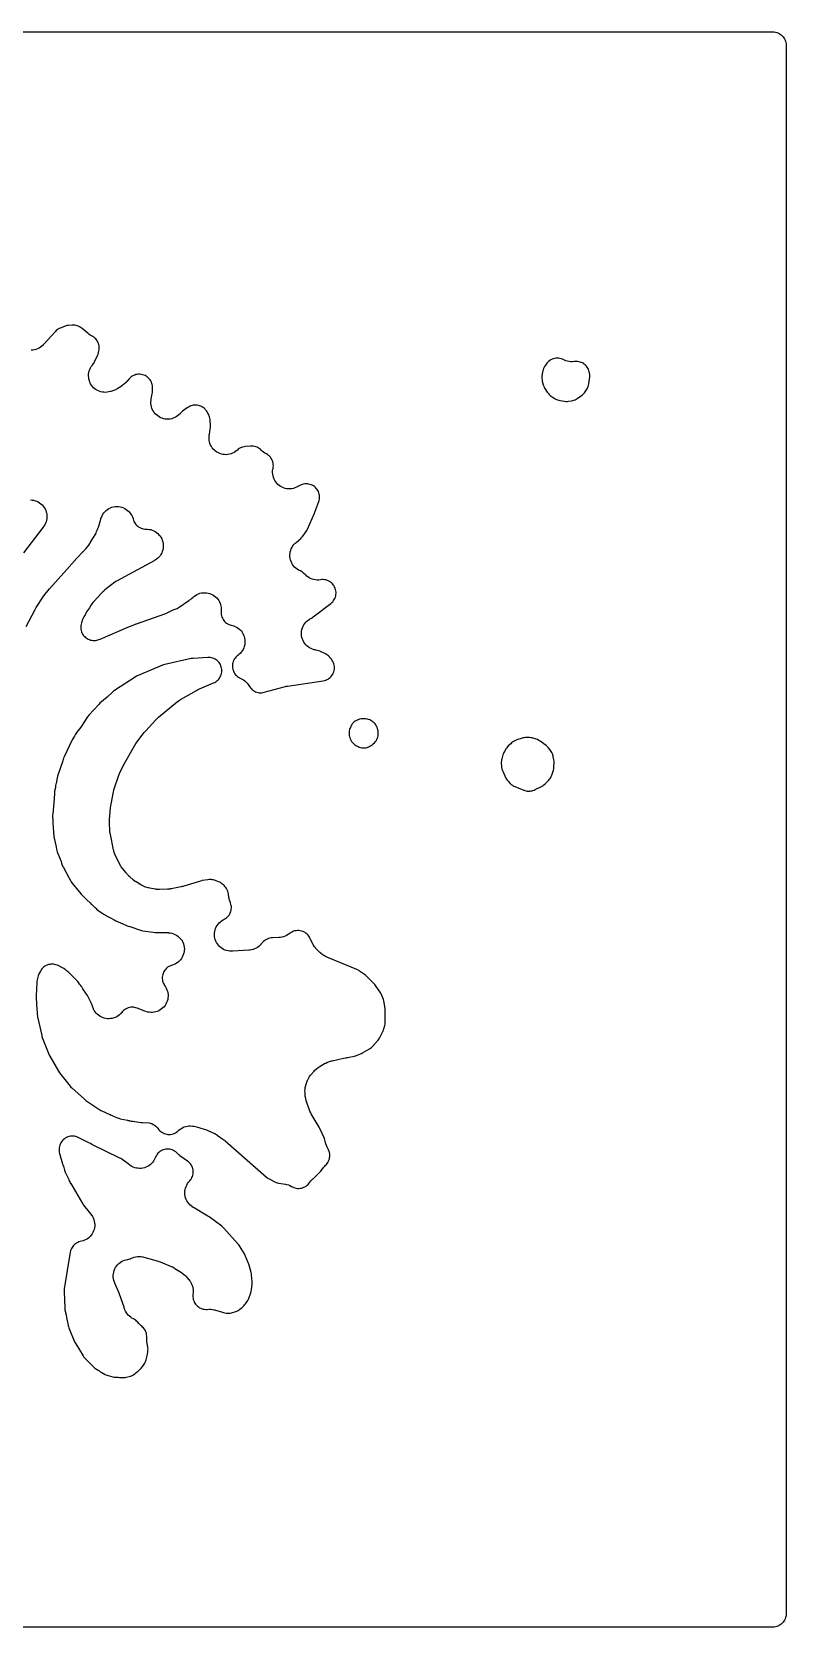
# Model space of a CAD drawing. Header units: millimetres. Extents: x 0 to 300, y 0 to 300.
# Drawn here: x 158.1 to 300.1, y -0.1 to 300.1 of the extents above; entities that cross this region are included whole.
import ezdxf

# ---------------------------------------------------------------- set-up
doc = ezdxf.new("R2010")
doc.units = ezdxf.units.MM
doc.layers.add('CUT', color=7, linetype='CONTINUOUS')

msp = doc.modelspace()

# ---------------------------------------------------------------- linework, layer by layer
at = {"layer": 'CUT'}
for points in [[(2.4114, 300.1485), (297.5886, 300.1485), (297.8947, 300.1335), (298.1371, 300.0975), (298.3748, 300.038), (298.6056, 299.9554), (298.8271, 299.8507), (299.0373, 299.7247), (299.2341, 299.5787), (299.4156, 299.4142), (299.5802, 299.2326), (299.7262, 299.0358), (299.8521, 298.8256), (299.9569, 298.6041), (300.0395, 298.3734), (300.099, 298.1357), (300.135, 297.8933), (300.15, 297.5872), (300.15, 297.0119), (300.15, 2.4114), (300.1369, 2.1453), (300.135, 2.1054), (300.135, 2.1053), (300.099, 1.8629), (300.0395, 1.6252), (299.9569, 1.3944), (299.8521, 1.1729), (299.7262, 0.9627), (299.5802, 0.7659), (299.4156, 0.5844), (299.2341, 0.4198), (299.0373, 0.2738), (298.8271, 0.1479), (298.6056, 0.0431), (298.3748, -0.0395), (298.1371, -0.099), (297.8947, -0.135), (297.5886, -0.15), (297.0775, -0.15), (3, -0.15)], [(157.0371, 188.2093), (158.7095, 191.4049), (158.7896, 191.5499), (158.8462, 191.6474), (158.9327, 191.7889), (160.2099, 193.779), (160.3325, 193.9584), (160.4192, 194.0777), (160.552, 194.2497), (161.4018, 195.2867), (164.676, 198.9666), (166.5993, 201.0499), (167.7878, 202.3226), (167.8086, 202.3452), (167.8125, 202.3494), (167.8968, 202.4469), (167.9593, 202.523), (168.1852, 202.7677), (168.3155, 202.9207), (168.433, 203.0836), (168.4892, 203.1686), (168.7997, 203.5469), (169.011, 203.8466), (169.0653, 203.9371), (169.1797, 204.1504), (169.2045, 204.2099), (169.4755, 204.607), (169.6467, 204.8982), (169.6853, 204.9755), (170.0133, 205.4709), (170.1278, 205.6618), (170.2248, 205.8621), (170.3036, 206.0703), (170.4396, 206.4838), (170.5337, 206.672), (170.6282, 206.8854), (170.7024, 207.1066), (171.0739, 208.4137), (171.1176, 208.5467), (171.1803, 208.7225), (171.1923, 208.7536), (171.3313, 209.0673), (171.4859, 209.3394), (171.6668, 209.5949), (171.8722, 209.831), (172.1001, 210.0456), (172.3482, 210.2364), (172.614, 210.4017), (172.8949, 210.5397), (173.1882, 210.6491), (173.4908, 210.7288), (173.7999, 210.778), (174.1124, 210.7963), (174.4251, 210.7834), (174.735, 210.7394), (175.039, 210.6649), (175.3341, 210.5605), (175.6173, 210.4274), (175.8859, 210.2667), (176.1372, 210.0801), (176.3687, 209.8694), (176.5782, 209.6368), (176.7634, 209.3845), (176.9227, 209.1151), (177.0543, 208.8311), (177.1571, 208.5355), (177.1762, 208.456), (177.2424, 208.228), (177.3299, 208.0073), (177.438, 207.7959), (177.5657, 207.5957), (177.7117, 207.4085), (177.8749, 207.236), (178.0537, 207.0798), (178.2465, 206.9412), (178.4516, 206.8216), (178.6671, 206.7219), (178.8911, 206.6432), (179.1216, 206.586), (179.3564, 206.551), (179.5935, 206.5384), (179.8777, 206.5368), (180.1836, 206.505), (180.485, 206.4436), (180.7789, 206.3529), (181.0626, 206.234), (181.3333, 206.088), (181.5884, 205.9162), (181.8255, 205.7203), (182.0424, 205.5022), (182.2369, 205.2639), (182.4072, 205.0078), (182.5516, 204.7363), (182.6689, 204.4519), (182.7578, 204.1575), (182.8175, 203.8557), (182.8475, 203.5496), (182.8474, 203.2421), (182.8173, 202.936), (182.7574, 202.6343), (182.6683, 202.3399), (182.5509, 202.0556), (182.4063, 201.7841), (182.2359, 201.5281), (182.0413, 201.29), (181.8243, 201.0719), (181.5871, 200.8762), (181.3073, 200.688), (181.2793, 200.6711), (181.12, 200.5801), (174.0644, 196.7781), (173.8928, 196.6766), (173.7298, 196.5618), (172.0974, 195.311), (171.9448, 195.1842), (171.8028, 195.0457), (171.6044, 194.8362), (171.5855, 194.8219), (171.4193, 194.6837), (171.2656, 194.5316), (169.7655, 192.9132), (169.6419, 192.7693), (169.6258, 192.7473), (169.5925, 192.7122), (169.4222, 192.5124), (169.2739, 192.2959), (168.9244, 191.7236), (168.4002, 190.9502), (168.2756, 190.746), (168.1711, 190.5309), (168.1126, 190.3942), (167.8754, 190.0057), (167.7436, 189.76), (167.64, 189.5011), (167.43, 188.8778), (167.3643, 188.6468), (167.3211, 188.4106), (167.3008, 188.1714), (167.3035, 187.9313), (167.3293, 187.6925), (167.3778, 187.4574), (167.4486, 187.2279), (167.5412, 187.0064), (167.6546, 186.7947), (167.7877, 186.5949), (167.9394, 186.4088), (168.1083, 186.2381), (168.2928, 186.0843), (168.4911, 185.949), (168.7016, 185.8334), (168.9221, 185.7385), (169.1508, 185.6651), (169.3854, 185.6141), (169.6239, 185.5857), (169.8639, 185.5804), (170.1034, 185.5982), (170.34, 185.6388), (170.5043, 185.6752), (170.7368, 185.7386), (170.962, 185.8241), (176.1589, 188.0885), (177.4999, 188.5952), (177.6306, 188.6446), (177.7555, 188.6918), (177.7825, 188.702), (183.339, 190.6732), (183.5889, 190.7774), (184.7253, 191.3252), (185.2976, 191.5415), (185.4917, 191.6243), (185.6781, 191.7232), (185.8555, 191.8375), (187.664, 193.1138), (187.7057, 193.1466), (187.9478, 193.3143), (188.1701, 193.4878), (188.4, 193.6889), (188.4564, 193.7317), (188.4576, 193.7326), (188.4764, 193.748), (188.5476, 193.8066), (188.6242, 193.8685), (188.9064, 194.0735), (189.1743, 194.2296), (189.4584, 194.3594), (189.754, 194.4603), (190.0582, 194.5314), (190.3679, 194.5719), (190.6802, 194.5816), (190.9918, 194.5602), (191.2998, 194.508), (191.6011, 194.4255), (191.8927, 194.3135), (192.1718, 194.1731), (192.4355, 194.0058), (192.6814, 193.8131), (192.9069, 193.5969), (193.1099, 193.3595), (193.2883, 193.103), (193.4404, 192.8302), (193.5646, 192.5436), (193.6474, 192.2849), (193.6731, 192.184), (193.6985, 192.0652), (193.7373, 191.8115), (193.7541, 191.5066), (193.7403, 191.1787), (193.722, 190.9754), (193.7245, 190.7267), (193.7517, 190.4796), (193.8032, 190.2364), (193.8787, 189.9994), (193.9774, 189.7712), (194.0982, 189.5539), (194.24, 189.3496), (194.4014, 189.1605), (194.5808, 188.9883), (194.7764, 188.8348), (194.9863, 188.7015), (195.056, 188.6664), (195.2127, 188.5872), (195.4343, 188.5005), (195.6632, 188.4352), (196.1163, 188.3291), (196.2283, 188.292), (196.5135, 188.1652), (196.7847, 188.0107), (197.0392, 187.8301), (197.2745, 187.6252), (197.4884, 187.3979), (197.6787, 187.1506), (197.8436, 186.8856), (197.9814, 186.6056), (198.0907, 186.3133), (198.1706, 186.0116), (198.2201, 185.7035), (198.2389, 185.392), (198.2267, 185.0801), (198.1836, 184.771), (198.1101, 184.4677), (198.0069, 184.1732), (197.8751, 183.8904), (197.7158, 183.622), (197.5307, 183.3707), (197.3217, 183.139), (197.0907, 182.9292), (196.8724, 182.7673), (196.6859, 182.6145), (196.515, 182.4445), (196.3612, 182.2588), (196.2261, 182.0591), (196.1108, 181.8474), (196.0165, 181.6255), (195.9439, 181.3956), (195.8939, 181.1598), (195.8668, 180.9202), (195.8629, 180.6791), (195.8822, 180.4388), (195.9246, 180.2015), (195.9897, 179.9694), (196.0768, 179.7446), (196.1851, 179.5292), (196.3137, 179.3253), (196.4614, 179.1347), (196.6267, 178.9592), (196.8082, 178.8005), (197.0041, 178.6599), (197.2126, 178.5389), (197.3472, 178.4773), (197.3466, 178.476), (197.7126, 178.3079), (197.9811, 178.1508), (198.2327, 177.9679), (198.4651, 177.761), (198.6758, 177.5322), (198.863, 177.2837), (199.0723, 176.9396), (199.0745, 176.9409), (199.1384, 176.8355), (199.282, 176.6431), (199.4433, 176.4653), (199.621, 176.3039), (199.8133, 176.1602), (200.0186, 176.0357), (200.2348, 175.9314), (200.4601, 175.8483), (200.6922, 175.7872), (200.9292, 175.7487), (201.1687, 175.7331), (201.4087, 175.7405), (201.6468, 175.7709), (201.8809, 175.824), (205.6435, 176.8697), (205.8697, 176.9251), (206.0244, 176.9579), (206.2536, 176.9991), (212.9538, 177.9902), (213.1995, 178.0392), (213.4391, 178.1126), (213.6701, 178.2096), (213.8902, 178.3292), (214.0973, 178.4703), (214.2892, 178.6313), (214.464, 178.8108), (214.62, 179.0069), (214.7556, 179.2176), (214.8694, 179.4408), (214.9603, 179.6743), (215.0273, 179.9157), (215.0699, 180.1626), (215.0875, 180.4125), (215.08, 180.6629), (215.0475, 180.9114), (214.9903, 181.1553), (214.909, 181.3923), (214.8044, 181.6199), (214.6775, 181.8359), (214.5296, 182.0382), (214.394, 182.2054), (214.3683, 182.2405), (214.1797, 182.4689), (214.1338, 182.5182), (213.9749, 182.6745), (213.8026, 182.816), (213.6184, 182.9415), (213.4238, 183.0502), (212.6122, 183.457), (212.3541, 183.5687), (212.0852, 183.6506), (211.5604, 183.7788), (211.5049, 183.7917), (211.4971, 183.7934), (211.4692, 183.7994), (211.4663, 183.8), (211.3283, 183.8315), (211.289, 183.8412), (210.9646, 183.9389), (210.6788, 184.0565), (210.406, 184.2017), (210.1487, 184.3729), (209.9095, 184.5686), (209.6906, 184.7868), (209.4942, 185.0254), (209.3222, 185.2822), (209.1762, 185.5546), (209.0577, 185.84), (208.9677, 186.1357), (208.9072, 186.4387), (208.8768, 186.7463), (208.8767, 187.0553), (208.9069, 187.3629), (208.9671, 187.666), (209.0568, 187.9617), (209.1752, 188.2473), (209.3209, 188.5198), (209.4927, 188.7767), (209.6889, 189.0154), (209.9076, 189.2338), (210.1467, 189.4297), (210.4286, 189.6176), (210.4568, 189.6345), (210.6173, 189.7252), (210.7515, 189.7967), (210.9276, 189.9), (211.0947, 190.0174), (214.4073, 192.5522), (214.5951, 192.7111), (214.7663, 192.8877), (214.9194, 193.0803), (215.0528, 193.2869), (215.1652, 193.5057), (215.2556, 193.7345), (215.323, 193.971), (215.3669, 194.2131), (215.3868, 194.4582), (215.3825, 194.7042), (215.3541, 194.9485), (215.3018, 195.1888), (215.2261, 195.4229), (215.1278, 195.6484), (215.0078, 195.8631), (214.8673, 196.065), (214.7076, 196.2521), (214.5303, 196.4226), (214.3371, 196.5748), (214.1299, 196.7074), (213.9107, 196.8189), (213.6816, 196.9084), (213.4448, 196.9749), (213.2025, 197.0178), (212.9573, 197.0367), (212.7114, 197.0314), (212.4672, 197.0019), (212.4652, 197.0016), (212.1221, 196.9606), (211.807, 196.9547), (211.4929, 196.9803), (211.1829, 197.0373), (210.8802, 197.125), (210.5878, 197.2426), (210.3086, 197.3888), (210.0455, 197.5623), (209.7776, 197.7804), (209.7488, 197.8063), (209.6889, 197.8615), (209.2734, 198.2523), (209.0844, 198.4132), (208.8804, 198.5546), (208.6634, 198.6751), (208.3181, 198.8449), (208.0549, 199.0083), (207.809, 199.197), (207.5828, 199.4089), (207.3785, 199.6422), (207.1982, 199.8944), (207.0437, 200.1631), (206.9163, 200.4457), (206.8174, 200.7395), (206.7479, 201.0416), (206.7085, 201.3491), (206.6995, 201.659), (206.7211, 201.9682), (206.7731, 202.2739), (206.8549, 202.5729), (206.9657, 202.8624), (207.1045, 203.1396), (207.2699, 203.4018), (207.4603, 203.6464), (207.6945, 203.8927), (207.7184, 203.9155), (207.8553, 204.0397), (208.731, 204.7956), (208.9448, 205.0036), (209.1322, 205.2355), (209.7451, 206.0941), (209.8793, 206.3033), (209.992, 206.5247), (211.3393, 209.5329), (211.3544, 209.5673), (211.3571, 209.5736), (211.4149, 209.7207), (212.1327, 211.7314), (212.2026, 211.9618), (212.2501, 212.1979), (212.2746, 212.4374), (212.2759, 212.6782), (212.2541, 212.918), (212.2093, 213.1545), (212.142, 213.3857), (212.0528, 213.6093), (211.9424, 213.8233), (211.812, 214.0257), (211.6627, 214.2146), (211.4959, 214.3883), (211.3132, 214.5451), (211.1163, 214.6836), (210.9069, 214.8026), (210.6871, 214.9008), (210.4589, 214.9774), (210.2243, 215.0318), (209.9856, 215.0633), (209.745, 215.0717), (209.5046, 215.0569), (209.2668, 215.019), (209.0338, 214.9585), (208.8077, 214.8758), (208.5905, 214.7718), (208.1618, 214.5403), (207.9957, 214.4559), (207.9656, 214.4415), (207.6496, 214.3095), (207.3507, 214.2183), (207.0443, 214.1572), (206.7333, 214.1268), (206.4209, 214.1275), (206.11, 214.1591), (205.8038, 214.2214), (205.5053, 214.3138), (205.2175, 214.4354), (204.9431, 214.5849), (204.6849, 214.761), (204.4455, 214.9618), (204.2272, 215.1853), (204.0322, 215.4294), (203.8623, 215.6917), (203.7193, 215.9695), (203.6046, 216.2602), (203.5193, 216.5608), (203.4642, 216.8683), (203.44, 217.1799), (203.4468, 217.4923), (203.4845, 217.8024), (203.5174, 217.9493), (203.5598, 218.1951), (203.5774, 218.444), (203.5702, 218.6934), (203.5381, 218.9408), (203.4815, 219.1838), (203.401, 219.4199), (203.2974, 219.6469), (203.1717, 219.8623), (203.0251, 220.0642), (202.8591, 220.2505), (202.6754, 220.4192), (202.4757, 220.5689), (202.2622, 220.6979), (202.0029, 220.8373), (201.7318, 221.022), (201.4813, 221.2338), (201.3101, 221.4125), (201.1304, 221.5824), (200.9347, 221.7336), (200.7251, 221.8648), (200.5035, 221.9747), (200.2721, 222.0621), (200.0332, 222.1262), (199.7892, 222.1664), (199.5424, 222.1823), (199.2952, 222.1738), (198.3152, 222.0911), (198.0768, 222.0594), (197.8426, 222.005), (197.7969, 221.992), (197.5792, 221.9193), (197.369, 221.8268), (197.1682, 221.7155), (196.9785, 221.5863), (196.8015, 221.4401), (196.7161, 221.3629), (196.6915, 221.3416), (196.4276, 221.1356), (196.1698, 220.9718), (195.8973, 220.8339), (195.6127, 220.723), (195.3187, 220.6402), (195.0181, 220.5864), (194.7136, 220.562), (194.4082, 220.5672), (194.1048, 220.602), (193.8061, 220.6661), (193.5151, 220.7589), (193.2345, 220.8794), (192.9669, 221.0267), (192.7148, 221.1991), (192.4807, 221.3953), (192.2667, 221.6132), (192.0748, 221.8508), (191.9069, 222.1059), (191.7645, 222.3762), (191.649, 222.6589), (191.5615, 222.9515), (191.5028, 223.2513), (191.4734, 223.5553), (191.4737, 223.8607), (191.5064, 224.1939), (191.5141, 224.2458), (191.5197, 224.2823), (191.534, 224.3732), (191.5432, 224.437), (191.7194, 225.7775), (191.7382, 225.9917), (191.7385, 226.2067), (191.7102, 226.8908), (191.6847, 227.1579), (191.6308, 227.4206), (191.5491, 227.6761), (191.3635, 228.164), (191.2629, 228.3932), (191.14, 228.6111), (190.9959, 228.8156), (190.8321, 229.0048), (190.7081, 229.1342), (190.5328, 229.3003), (190.3423, 229.4487), (190.1383, 229.5781), (189.9228, 229.6872), (189.6978, 229.775), (189.4653, 229.8406), (189.2276, 229.8835), (188.9869, 229.9033), (188.7454, 229.8998), (188.5054, 229.8729), (188.269, 229.8231), (188.0386, 229.7506), (188.014, 229.7415), (187.7904, 229.6466), (187.5771, 229.5304), (187.3761, 229.3941), (186.4807, 228.7211), (186.2833, 228.5562), (186.1039, 228.3719), (186.0512, 228.3118), (186.0217, 228.2793), (185.7828, 228.0409), (185.5446, 227.8457), (185.2885, 227.6748), (185.0169, 227.5298), (184.7324, 227.412), (184.4378, 227.3225), (184.1358, 227.2624), (183.8295, 227.232), (183.5216, 227.2318), (183.2151, 227.2616), (182.913, 227.3213), (182.6183, 227.4102), (182.3336, 227.5276), (182.0618, 227.6722), (181.8054, 227.8427), (181.5669, 228.0375), (181.3486, 228.2546), (181.1526, 228.4921), (180.9808, 228.7475), (180.8347, 229.0186), (180.7159, 229.3026), (180.6254, 229.5969), (180.5641, 229.8987), (180.5327, 230.205), (180.5313, 230.5129), (180.5628, 230.8489), (180.5675, 230.8814), (180.598, 231.0624), (180.7868, 232.0365), (180.823, 232.2953), (180.832, 232.5565), (180.8198, 233.245), (180.8029, 233.4946), (180.7611, 233.7412), (180.6948, 233.9824), (180.6048, 234.2158), (180.4919, 234.4391), (180.3573, 234.6499), (180.2023, 234.8462), (180.0284, 235.0261), (179.8374, 235.1876), (179.6313, 235.3293), (179.412, 235.4497), (179.1818, 235.5475), (178.9429, 235.6219), (178.6978, 235.672), (178.449, 235.6973), (178.1988, 235.6977), (177.9499, 235.6731), (177.7047, 235.6237), (177.4656, 235.55), (177.2351, 235.4529), (177.0154, 235.3332), (176.8089, 235.1921), (176.6174, 235.0311), (176.443, 234.8517), (175.9918, 234.3387), (175.8606, 234.1971), (175.8366, 234.1724), (175.5533, 233.9104), (175.5268, 233.8883), (175.3754, 233.7686), (174.7487, 233.2986), (174.6081, 233.1982), (174.5826, 233.1808), (174.3121, 233.0145), (174.0274, 232.8737), (173.9991, 232.8613), (173.8394, 232.7957), (173.1426, 232.5278), (172.9681, 232.4656), (172.9367, 232.4553), (172.6085, 232.3651), (172.3024, 232.3127), (171.9926, 232.2908), (171.6822, 232.2996), (171.3741, 232.3389), (171.0714, 232.4084), (170.7771, 232.5074), (170.494, 232.635), (170.2248, 232.7899), (169.9722, 232.9706), (169.7387, 233.1753), (169.5265, 233.402), (169.3377, 233.6486), (169.1741, 233.9126), (169.0374, 234.1914), (168.9288, 234.4824), (168.8495, 234.7827), (168.8002, 235.0893), (168.7814, 235.3993), (168.7932, 235.7096), (168.8356, 236.0172), (168.9081, 236.3192), (169.01, 236.6125), (169.1404, 236.8944), (169.298, 237.162), (169.4988, 237.4369), (169.5222, 237.4659), (169.5771, 237.5309), (169.7073, 237.6989), (169.8227, 237.8774), (169.9226, 238.0651), (170.4675, 239.2035), (170.5796, 239.4788), (170.6583, 239.7655), (170.7345, 240.1257), (170.7728, 240.3618), (170.7883, 240.6006), (170.7809, 240.8397), (170.7507, 241.077), (170.6979, 241.3104), (170.6231, 241.5376), (170.5269, 241.7567), (170.4102, 241.9655), (170.2741, 242.1623), (170.1198, 242.3451), (169.9487, 242.5123), (169.7624, 242.6625), (169.5626, 242.7941), (169.3512, 242.906), (169.3491, 242.907), (169.1081, 243.0475), (168.8586, 243.2243), (168.8351, 243.2425), (168.706, 243.3475), (167.5776, 244.3079), (167.3846, 244.4566), (167.178, 244.5858), (166.9599, 244.6943), (166.8717, 244.7329), (166.6502, 244.8176), (166.4217, 244.8809), (166.1882, 244.9223), (165.9518, 244.9414), (165.7147, 244.938), (165.0188, 244.8949), (164.7539, 244.8643), (164.4939, 244.8056), (164.2415, 244.7196), (163.4549, 244.4038), (163.2463, 244.3087), (163.0473, 244.1948), (162.8595, 244.0633), (162.6845, 243.915), (162.5239, 243.7514), (160.3831, 241.3602), (160.2546, 241.2237), (160.231, 241.1999), (159.9767, 240.9674), (159.7247, 240.7796), (159.4552, 240.6178), (159.1708, 240.4837), (158.8745, 240.3788), (158.5692, 240.3039), (158.258, 240.2598), (157.9439, 240.2471)], [(157.8183, 212.0367), (158.128, 212.0196), (158.4346, 211.972), (158.7349, 211.8944), (159.0261, 211.7876), (159.3054, 211.6527), (159.57, 211.4908), (159.8175, 211.3038), (160.0452, 211.0932), (160.2511, 210.8612), (160.4332, 210.6101), (160.5897, 210.3422), (160.7189, 210.0603), (160.8198, 209.767), (160.8913, 209.4651), (160.9327, 209.1577), (160.9437, 208.8477), (160.924, 208.5382), (160.8739, 208.232), (160.7939, 207.9323), (160.6848, 207.642), (160.5476, 207.3638), (160.3679, 207.0751), (160.3491, 207.048), (160.24, 206.8986), (156.517, 202.057)]]:
    msp.add_lwpolyline(points, dxfattribs=at)
for points in [[(257.3121, 238.7265), (257.0586, 238.7385), (256.8051, 238.7248), (256.5543, 238.6854), (256.3088, 238.6208), (256.0712, 238.5316), (255.8438, 238.4188), (255.629, 238.2835), (255.429, 238.1272), (255.246, 237.9513), (255.0817, 237.7578), (254.8388, 237.4405), (254.6698, 237.1895), (254.5324, 236.92), (254.461, 236.7563), (254.3816, 236.5496), (254.3208, 236.3367), (254.2791, 236.1192), (254.1753, 235.4096), (254.1512, 235.154), (254.1535, 234.8974), (254.182, 234.6423), (254.2366, 234.3915), (254.4211, 233.7134), (254.502, 233.467), (254.6081, 233.2303), (254.7381, 233.0059), (255.1718, 232.3395), (255.3391, 232.1118), (255.5309, 231.9044), (255.745, 231.72), (256.2704, 231.3167), (256.524, 231.1457), (256.7965, 231.0069), (256.9275, 230.95), (257.1203, 230.8756), (257.3186, 230.8173), (257.5211, 230.7756), (258.4102, 230.6306), (258.6632, 230.6025), (258.9178, 230.6002), (259.1713, 230.6239), (259.7471, 230.7073), (259.974, 230.751), (260.1958, 230.8154), (260.4108, 230.9001), (260.617, 231.0042), (260.8128, 231.1269), (261.6182, 231.6852), (261.8197, 231.8406), (262.0043, 232.0157), (262.1702, 232.2087), (262.3156, 232.4175), (262.6584, 232.9675), (262.7815, 233.1894), (262.8815, 233.4226), (262.9574, 233.6647), (263.0083, 233.9133), (263.1513, 234.852), (263.1759, 235.0893), (263.1778, 235.3279), (263.157, 235.5656), (263.1058, 235.9418), (263.0624, 236.1762), (262.9969, 236.4055), (262.9099, 236.6275), (262.8021, 236.8401), (262.6746, 237.0416), (262.5284, 237.2299), (262.3649, 237.4035), (262.1857, 237.5607), (261.9923, 237.7002), (261.7865, 237.8205), (261.5702, 237.9208), (261.3453, 237.9999), (261.1138, 238.0573), (260.878, 238.0924), (260.6399, 238.1048), (260.4017, 238.0945), (260.24, 238.072), (260.24, 238.0725), (260.2379, 238.0722), (259.8991, 238.0425), (259.5889, 238.0459), (259.2806, 238.0799), (258.9771, 238.1441), (258.6814, 238.2378), (258.3964, 238.3603), (258.2755, 238.4271), (258.0473, 238.5383), (257.809, 238.6259), (257.5631, 238.6888)], [(169.2158, 117.4654), (168.5725, 118.725), (168.3993, 119.0141), (167.7294, 119.9784), (167.5033, 120.3579), (167.3855, 120.5375), (167.2528, 120.7063), (167.1002, 120.8841), (166.8763, 121.2064), (166.7348, 121.3911), (166.5767, 121.5619), (166.2027, 121.93), (166.1057, 122.043), (165.8609, 122.291), (165.6226, 122.5008), (165.0485, 123.0657), (164.8927, 123.2067), (164.7256, 123.3341), (164.5484, 123.447), (164.5482, 123.4471), (164.346, 123.6252), (164.1112, 123.8083), (163.8564, 123.9622), (163.0798, 124.3702), (162.8632, 124.4711), (162.638, 124.5509), (162.4062, 124.6088), (162.1699, 124.6443), (161.9312, 124.657), (161.6925, 124.647), (161.4558, 124.6142), (161.2233, 124.5589), (160.9972, 124.4817), (160.7795, 124.3832), (160.5721, 124.2645), (160.3771, 124.1264), (160.1961, 123.9704), (160.1794, 123.9545), (159.9994, 123.7649), (159.8402, 123.5575), (159.7036, 123.3346), (159.528, 123.0114), (159.4375, 122.8272), (159.3624, 122.6361), (159.3033, 122.4396), (159.1126, 121.6965), (159.0641, 121.4615), (159.0385, 121.223), (158.8876, 118.6785), (158.8902, 118.3437), (159.0599, 116.0798), (159.0743, 115.6623), (159.09, 115.456), (159.1212, 115.261), (159.1531, 114.8365), (159.1739, 114.6512), (159.2086, 114.4679), (159.9542, 111.1966), (160.0023, 111.0165), (160.0638, 110.8405), (161.3015, 107.6799), (161.3789, 107.5029), (161.4696, 107.3323), (163.133, 104.4794), (163.3296, 104.1906), (165.3226, 101.663), (165.4598, 101.5033), (165.6099, 101.3558), (167.9917, 99.2042), (168.1339, 99.085), (168.2845, 98.9767), (170.9239, 97.2239), (171.1036, 97.1152), (171.2919, 97.0219), (172.7963, 96.3535), (172.8627, 96.3171), (173.0643, 96.2181), (173.2739, 96.1375), (173.3085, 96.126), (174.219, 95.7215), (174.4654, 95.6272), (174.7204, 95.5595), (176.1078, 95.2683), (176.205, 95.2385), (176.4591, 95.1889), (176.543, 95.1769), (176.8273, 95.1173), (177.1699, 95.0698), (177.4135, 95.0531), (178.717, 94.8677), (178.9676, 94.8448), (180.2066, 94.7945), (180.3823, 94.7462), (180.6755, 94.633), (180.956, 94.491), (181.2209, 94.3218), (181.4676, 94.127), (181.6936, 93.9086), (181.9, 93.6647), (182.0419, 93.4785), (182.2085, 93.2993), (182.3919, 93.1373), (182.5902, 92.994), (182.8016, 92.8708), (183.0239, 92.7688), (183.2553, 92.6891), (183.4932, 92.6323), (183.7356, 92.5991), (183.9801, 92.5897), (184.2244, 92.6042), (184.466, 92.6426), (184.7027, 92.7044), (184.9323, 92.7891), (185.1525, 92.8957), (185.3612, 93.0234), (185.5564, 93.1709), (185.7363, 93.3368), (185.7722, 93.3734), (186.0056, 93.5687), (186.2567, 93.7406), (186.5232, 93.8874), (186.8027, 94.0078), (187.0925, 94.1006), (187.3899, 94.1649), (187.6921, 94.2002), (187.9963, 94.2062), (188.3289, 94.1804), (188.361, 94.1764), (188.4863, 94.1574), (188.56, 94.1434), (188.5882, 94.1409), (188.9028, 94.0855), (189.1545, 94.0323), (189.324, 93.9903), (189.5715, 93.92), (190.753, 93.5397), (190.9839, 93.457), (191.1386, 93.3958), (191.3636, 93.2981), (192.3903, 92.812), (192.5306, 92.742), (192.5554, 92.7289), (192.8266, 92.5716), (192.8502, 92.5565), (192.9806, 92.4694), (194.0771, 91.704), (194.2405, 91.5832), (194.3492, 91.4981), (194.5059, 91.3687), (202.3034, 84.5589), (202.4643, 84.4297), (202.6353, 84.3142), (202.8152, 84.2132), (203.8788, 83.6727), (204.105, 83.5716), (204.34, 83.4933), (204.5817, 83.4387), (205.876, 83.2128), (206.0577, 83.1765), (206.09, 83.1692), (206.4182, 83.0777), (206.708, 82.9652), (206.9946, 82.8198), (207.1886, 82.7089), (207.4118, 82.6088), (207.6438, 82.5311), (207.8823, 82.4763), (208.125, 82.4452), (208.3696, 82.4379), (208.6137, 82.4546), (208.855, 82.495), (209.0912, 82.5588), (209.32, 82.6455), (209.5393, 82.754), (209.7469, 82.8835), (209.9408, 83.0327), (210.1193, 83.2001), (210.2805, 83.3841), (210.423, 83.5831), (210.428, 83.5909), (210.6191, 83.8319), (210.8534, 84.0744), (210.8958, 84.1142), (210.9656, 84.178), (211.0003, 84.209), (211.0588, 84.2628), (212.3896, 85.5282), (212.5413, 85.6857), (212.6786, 85.8557), (212.8006, 86.0372), (212.8447, 86.1093), (212.8627, 86.1372), (213.0622, 86.4151), (213.2684, 86.6493), (213.4125, 86.7834), (213.5781, 86.953), (213.727, 87.1375), (213.8577, 87.3352), (213.9691, 87.5445), (214.0601, 87.7633), (214.1301, 87.9898), (214.1782, 88.2219), (214.2042, 88.4576), (214.2077, 88.6946), (214.1888, 88.9309), (214.1476, 89.1643), (214.0844, 89.3928), (213.9999, 89.6143), (213.8948, 89.8267), (213.6907, 90.1944), (213.567, 90.483), (213.4632, 90.8127), (213.4548, 90.8452), (213.412, 91.0283), (213.3516, 91.3194), (213.2816, 91.5835), (213.1833, 91.8383), (212.3394, 93.7124), (212.2141, 93.9544), (210.7259, 96.4819), (210.6424, 96.6315), (210.6281, 96.6586), (210.482, 96.9682), (210.4702, 96.9965), (210.4079, 97.1561), (209.8127, 98.7896), (209.7575, 98.9527), (209.7482, 98.9821), (209.6676, 99.2884), (209.6154, 99.6007), (209.6117, 99.6313), (209.5951, 99.8027), (209.5422, 100.5181), (209.5328, 100.7197), (209.532, 100.7557), (209.5446, 101.1264), (209.5923, 101.4613), (209.6838, 101.8207), (209.6946, 101.855), (209.7599, 102.046), (210.0357, 102.7856), (210.0975, 102.9408), (210.1092, 102.9682), (210.2416, 103.2452), (210.3844, 103.4861), (210.5637, 103.7352), (210.5822, 103.7586), (210.6886, 103.8873), (211.2467, 104.5326), (211.3867, 104.6856), (211.4124, 104.7121), (211.6918, 104.971), (211.9982, 105.1974), (212.0291, 105.2177), (212.2054, 105.3267), (213.2359, 105.9248), (213.4041, 106.0168), (213.4345, 106.0324), (213.7838, 106.1899), (213.8157, 106.2024), (213.9959, 106.2676), (214.5498, 106.452), (214.6346, 106.4774), (216.8064, 106.9386), (217.3121, 107.0459), (217.4029, 107.0652), (217.5737, 107.1015), (218.8481, 107.3591), (219.0341, 107.4042), (219.2162, 107.4634), (219.9781, 107.7439), (220.1861, 107.8313), (220.3853, 107.9371), (221.6681, 108.6943), (221.8767, 108.8319), (222.0706, 108.9897), (222.2477, 109.1661), (223.1895, 110.2028), (223.3226, 110.362), (223.4419, 110.5317), (223.5468, 110.7108), (224.2009, 111.9418), (224.3237, 112.2099), (224.4141, 112.4906), (224.5672, 113.0845), (224.6249, 113.3817), (224.6463, 113.6837), (224.668, 115.8494), (224.6623, 116.0452), (224.6413, 116.2399), (224.4648, 117.4345), (224.4054, 117.7201), (224.3131, 117.9969), (223.9477, 118.9111), (223.8315, 119.1609), (223.6885, 119.3964), (222.9609, 120.4583), (222.8278, 120.6352), (222.6796, 120.7996), (221.1095, 122.3933), (220.9441, 122.5467), (220.7655, 122.6846), (219.8249, 123.3453), (219.5871, 123.4931), (219.3343, 123.6134), (213.9427, 125.8184), (213.8115, 125.8751), (213.7882, 125.8856), (213.5326, 126.0137), (213.5102, 126.026), (213.3863, 126.0972), (213.1006, 126.2687), (212.9126, 126.3894), (212.8797, 126.4118), (212.5269, 126.6856), (212.497, 126.7118), (212.3334, 126.864), (211.7338, 127.4561), (211.592, 127.604), (211.5674, 127.6311), (211.3299, 127.9233), (211.1258, 128.2396), (211.1077, 128.2714), (211.011, 128.4521), (210.5979, 129.2781), (210.5205, 129.4427), (210.5049, 129.4781), (210.3937, 129.6998), (210.2611, 129.9093), (210.1084, 130.1047), (209.9371, 130.284), (209.7489, 130.4454), (209.5456, 130.5875), (209.3293, 130.7086), (209.102, 130.8078), (208.866, 130.8839), (208.6236, 130.9363), (208.3773, 130.9644), (208.1293, 130.968), (207.8822, 130.947), (207.6385, 130.9016), (207.4004, 130.8323), (207.1703, 130.7397), (206.9506, 130.6248), (206.7433, 130.4887), (206.5316, 130.3342), (206.3807, 130.2296), (206.3533, 130.2115), (206.0626, 130.0402), (205.7834, 129.9106), (205.4929, 129.8088), (205.1938, 129.736), (204.8598, 129.6886), (204.8271, 129.6855), (204.644, 129.6732), (203.4217, 129.6205), (203.1604, 129.5954), (202.9032, 129.5431), (202.6528, 129.4641), (202.4121, 129.3593), (202.1838, 129.2298), (201.9666, 129.0911), (201.7475, 128.9339), (201.5466, 128.7541), (201.3663, 128.5537), (201.2822, 128.4494), (201.2617, 128.4252), (201.0393, 128.1864), (200.8167, 127.9886), (200.5763, 127.8128), (200.3205, 127.6606), (200.0514, 127.5332), (199.7714, 127.4318), (199.4831, 127.3573), (199.1608, 127.3059), (199.1293, 127.3024), (198.9524, 127.287), (195.9244, 127.095), (195.7407, 127.0879), (195.7078, 127.0874), (195.3701, 127.0991), (195.0645, 127.1399), (194.7644, 127.2105), (194.4726, 127.3101), (194.192, 127.4378), (193.9252, 127.5924), (193.6749, 127.7723), (193.4434, 127.9759), (193.2329, 128.2012), (193.0455, 128.446), (192.883, 128.708), (192.7469, 128.9846), (192.6385, 129.2732), (192.5589, 129.5711), (192.5089, 129.8753), (192.4889, 130.183), (192.4991, 130.4911), (192.5395, 130.7968), (192.6096, 131.097), (192.7087, 131.3889), (192.836, 131.6697), (192.9901, 131.9367), (193.1697, 132.1874), (193.3729, 132.4192), (193.5978, 132.63), (193.8423, 132.8178), (194.1292, 132.9964), (194.1579, 133.0124), (194.3441, 133.1101), (194.5501, 133.2311), (194.7436, 133.3712), (194.9229, 133.5292), (195.0862, 133.7035), (195.2322, 133.8926), (195.3594, 134.0948), (195.4668, 134.3082), (195.5533, 134.5309), (195.6182, 134.7609), (195.6608, 134.9959), (195.6807, 135.234), (195.6779, 135.4729), (195.6523, 135.7104), (195.6041, 135.9444), (195.5338, 136.1728), (195.448, 136.3788), (195.3411, 136.6777), (195.2588, 137.0072), (195.2523, 137.0396), (195.2209, 137.2217), (195.1222, 137.8909), (195.0708, 138.1464), (194.9931, 138.3951), (194.8899, 138.6345), (194.7623, 138.8618), (194.6118, 139.0745), (194.5212, 139.1778), (194.4842, 139.2318), (194.3089, 139.4367), (194.2535, 139.4946), (194.0855, 139.6551), (193.9033, 139.7992), (193.8405, 139.84), (193.7183, 139.9309), (193.4899, 140.0657), (193.2485, 140.1756), (192.7102, 140.3869), (192.4906, 140.4615), (192.2651, 140.5155), (192.0356, 140.5483), (191.8916, 140.5621), (191.6823, 140.5734), (191.4728, 140.567), (191.2645, 140.5432), (190.1904, 140.3743), (189.8444, 140.2944), (186.7164, 139.3331), (186.5387, 139.2832), (186.4172, 139.2524), (186.2372, 139.2113), (184.3508, 138.8295), (184.1927, 138.801), (184.1643, 138.7965), (183.845, 138.76), (183.8164, 138.7579), (183.6558, 138.75), (182.1459, 138.7073), (181.9616, 138.7066), (181.9286, 138.7073), (181.5611, 138.7331), (181.5284, 138.737), (181.3459, 138.7634), (180.2892, 138.9431), (180.0652, 138.9882), (180.0256, 138.9975), (179.5881, 139.1282), (179.5499, 139.1421), (179.3379, 139.2273), (179.2582, 139.2621), (179.0284, 139.372), (178.8751, 139.4518), (178.6533, 139.577), (177.7411, 140.1339), (177.6055, 140.2207), (177.5815, 140.2368), (177.3221, 140.4275), (177.2996, 140.4456), (177.1762, 140.5491), (176.5313, 141.1146), (176.3898, 141.2442), (176.3683, 141.2639), (176.3612, 141.2703), (176.3492, 141.2814), (176.2879, 141.3388), (176.1697, 141.457), (176.0014, 141.6369), (175.9205, 141.7292), (175.854, 141.8106), (174.9378, 142.982), (174.8776, 143.0944), (173.8109, 145.186), (173.7371, 145.3392), (173.7246, 145.3669), (173.6083, 145.6571), (173.5189, 145.9566), (173.5115, 145.9861), (173.4741, 146.152), (172.882, 149.0808), (172.8554, 149.2269), (172.8512, 149.2532), (172.8155, 149.5481), (172.8134, 149.5746), (172.8044, 149.7229), (172.7422, 151.2373), (172.7395, 151.4487), (172.7417, 151.5922), (172.7509, 151.8033), (172.9189, 154.1412), (172.9439, 154.3809), (172.9661, 154.5429), (173.0064, 154.7804), (173.4801, 157.1142), (173.5296, 157.3264), (173.5674, 157.4694), (173.6292, 157.6784), (174.4005, 160.0336), (174.4729, 160.235), (174.5259, 160.3703), (174.6097, 160.5672), (175.3304, 162.136), (177.6777, 166.1659), (179.2446, 168.2313), (179.3528, 168.3672), (179.4284, 168.4578), (179.5427, 168.5886), (181.4234, 170.6416), (181.6094, 170.8307), (181.7401, 170.9545), (181.939, 171.13), (185.5206, 174.0719), (185.6404, 174.1663), (185.6621, 174.1827), (185.9126, 174.3564), (185.9357, 174.3711), (186.066, 174.4502), (189.0775, 176.1944), (189.2945, 176.3108), (189.4442, 176.3848), (189.6684, 176.4867), (192.339, 177.5959), (192.5581, 177.6997), (192.7662, 177.8242), (192.9612, 177.9682), (193.1414, 178.1305), (193.3049, 178.3095), (193.4504, 178.5034), (193.5764, 178.7106), (193.6818, 178.929), (193.7655, 179.1565), (193.8267, 179.3911), (193.865, 179.6306), (193.8798, 179.8726), (193.8712, 180.1149), (193.8391, 180.3552), (193.7839, 180.5913), (193.7061, 180.821), (193.6064, 181.042), (193.4857, 181.2523), (193.3453, 181.45), (193.1863, 181.6331), (193.0104, 181.7999), (192.8191, 181.9489), (192.6143, 182.0787), (192.3979, 182.1881), (192.1719, 182.2759), (191.9385, 182.3415), (191.6998, 182.3841), (191.4581, 182.4035), (191.2157, 182.3993), (188.5011, 182.2204), (188.3143, 182.2011), (188.1295, 182.1677), (183.1414, 181.0729), (182.9179, 181.0129), (182.7008, 180.9324), (178.1389, 178.9965), (177.9452, 178.9043), (177.7601, 178.7958), (173.655, 176.1471), (173.4664, 176.0127), (173.2911, 175.8614), (172.2982, 174.9208), (170.9182, 173.7543), (170.6954, 173.5411), (168.8116, 171.5008), (168.6861, 171.354), (168.5724, 171.198), (167.2931, 169.2917), (166.5528, 168.3071), (166.425, 168.12), (166.3146, 167.922), (166.1414, 167.5755), (165.7958, 167.0605), (165.6943, 166.8958), (165.6058, 166.7237), (164.1858, 163.6776), (164.1467, 163.5789), (164.0725, 163.4122), (164.0003, 163.2008), (163.9254, 162.9449), (162.955, 160.0137), (162.8734, 159.7005), (162.6748, 158.6684), (162.633, 158.5255), (162.5788, 158.3032), (162.5453, 158.0768), (162.5278, 157.9049), (162.3949, 157.2145), (162.3662, 157.027), (162.3517, 156.8378), (162.3108, 155.772), (162.0253, 152.965), (162.0128, 152.6693), (162.0349, 151.3766), (162.0357, 151.3444), (162.0358, 151.3385), (162.0436, 151.2032), (162.2559, 148.6869), (162.3073, 148.3516), (162.674, 146.7112), (162.6922, 146.6026), (162.7209, 146.3786), (162.7349, 146.3002), (162.7912, 146.0565), (162.8715, 145.8197), (163.0151, 145.457), (163.5881, 143.9449), (163.6575, 143.7524), (163.6863, 143.6859), (163.9011, 143.1188), (164.0399, 142.8155), (165.0405, 140.9653), (165.1115, 140.8529), (165.3462, 140.3918), (165.4831, 140.1556), (165.6451, 139.9357), (167.3712, 137.8416), (167.5684, 137.6288), (168.5103, 136.7241), (169.0497, 136.178), (169.2935, 135.9615), (169.3495, 135.9179), (169.4112, 135.8587), (169.6958, 135.5616), (169.8363, 135.4259), (169.987, 135.3016), (170.0073, 135.2861), (170.1969, 135.104), (170.3562, 134.9635), (170.5269, 134.837), (171.1646, 134.405), (171.4419, 134.1939), (171.6023, 134.0815), (171.771, 133.9819), (171.8606, 133.9337), (172.0667, 133.7941), (172.2264, 133.6945), (172.3932, 133.6072), (173.0343, 133.3017), (173.5051, 133.0482), (173.6129, 132.9828), (173.9156, 132.8262), (175.2161, 132.2622), (175.7891, 131.9891), (176.0581, 131.8796), (176.2446, 131.8161), (176.2575, 131.8105), (176.5388, 131.708), (176.7205, 131.6539), (178.5358, 131.0353), (178.7688, 130.9684), (179.0071, 130.9243), (180.9587, 130.6603), (181.2936, 130.6378), (181.3941, 130.6377), (181.4569, 130.6323), (183.6038, 130.5873), (183.7895, 130.5788), (183.8227, 130.5765), (184.1619, 130.5355), (184.4661, 130.4677), (184.7621, 130.3701), (185.0471, 130.2437), (185.3181, 130.0897), (185.5725, 129.9096), (185.8078, 129.7052), (186.0218, 129.4786), (186.0368, 129.4591), (186.1982, 129.2702), (186.3776, 129.0982), (186.3782, 129.0978), (186.4031, 129.0591), (186.5461, 128.7801), (186.6606, 128.4882), (186.7454, 128.1863), (186.7997, 127.8775), (186.823, 127.5649), (186.8151, 127.2514), (186.776, 126.9403), (186.7664, 126.8982), (186.7096, 126.7561), (186.6582, 126.5798), (186.5465, 126.2584), (186.4156, 125.9755), (186.2573, 125.707), (186.0733, 125.4554), (185.9071, 125.2701), (185.6995, 125.0776), (185.4494, 124.8885), (185.1818, 124.7251), (184.8992, 124.5892), (184.6045, 124.4822), (184.5428, 124.4665), (184.3109, 124.3954), (184.087, 124.3023), (183.8732, 124.1878), (183.6714, 124.0532), (183.4837, 123.8997), (183.3117, 123.7287), (183.1571, 123.5419), (183.0213, 123.3409), (182.9056, 123.1277), (182.8112, 122.9044), (182.7388, 122.6729), (182.6892, 122.4355), (182.6628, 122.1944), (182.6599, 121.9519), (182.6805, 121.7103), (182.7245, 121.4718), (182.7913, 121.2386), (182.8804, 121.0131), (182.991, 120.7972), (183.036, 120.727), (183.0703, 120.6667), (183.1168, 120.6012), (183.1219, 120.5931), (183.2617, 120.3968), (183.4161, 120.1272), (183.5431, 119.8438), (183.6416, 119.5491), (183.7105, 119.2462), (183.7491, 118.938), (183.7572, 118.6275), (183.7346, 118.3177), (183.6815, 118.0116), (183.5985, 117.7123), (183.4864, 117.4226), (183.3462, 117.1454), (183.1794, 116.8834), (182.9875, 116.6391), (182.7725, 116.4149), (182.5364, 116.213), (182.2815, 116.0354), (182.0104, 115.8839), (181.7256, 115.7598), (181.43, 115.6644), (181.1264, 115.5986), (180.8178, 115.5632), (180.5072, 115.5583), (180.1977, 115.5841), (179.8922, 115.6403), (179.565, 115.7347), (179.5337, 115.7454), (179.36, 115.8098), (177.952, 116.3716), (177.7128, 116.4532), (177.4666, 116.5103), (177.2159, 116.5423), (176.9632, 116.5488), (176.7112, 116.5297), (176.4623, 116.4853), (176.2193, 116.416), (175.9845, 116.3225), (175.7603, 116.2057), (175.549, 116.067), (175.3529, 115.9076), (175.1738, 115.7292), (175.0137, 115.5336), (175.0105, 115.5293), (174.8071, 115.3031), (174.5828, 115.0976), (174.3397, 114.9147), (174.08, 114.7562), (173.8063, 114.6235), (173.521, 114.5178), (173.2268, 114.4403), (172.9265, 114.3915), (172.6229, 114.3719), (172.3189, 114.3818), (172.0172, 114.421), (171.7207, 114.4892), (171.4322, 114.5857), (171.1544, 114.7097), (170.8898, 114.8599), (170.641, 115.0349), (170.4103, 115.2332), (170.1998, 115.4528), (170.0115, 115.6918), (169.8472, 115.9478), (169.7376, 116.1615), (169.7042, 116.2417), (169.3204, 117.2318)], [(219.3509, 165.6902), (219.5316, 165.6051), (219.7666, 165.5087), (220.0103, 165.4365), (220.26, 165.3895), (220.5132, 165.3681), (220.7673, 165.3725), (221.0196, 165.4026), (221.2675, 165.4583), (221.5085, 165.5388), (221.5439, 165.5526), (221.7785, 165.6587), (222.001, 165.7884), (222.209, 165.9403), (222.4002, 166.1128), (222.6156, 166.3281), (222.7814, 166.5112), (222.9283, 166.7097), (223.0549, 166.9217), (223.16, 167.1452), (223.2425, 167.378), (223.3017, 167.6178), (223.3369, 167.8622), (223.3478, 168.109), (223.3343, 168.3556), (223.2965, 168.5996), (223.2585, 168.7842), (223.1978, 169.0206), (223.1142, 169.2499), (223.0087, 169.4699), (222.8823, 169.6787), (222.736, 169.8741), (222.5715, 170.0543), (222.3901, 170.2176), (222.1937, 170.3625), (222.1076, 170.4197), (221.9206, 170.5326), (221.7244, 170.6287), (221.5206, 170.7073), (221.3108, 170.7678), (221.2011, 170.7943), (220.9657, 170.8394), (220.7272, 170.8617), (220.4875, 170.861), (220.3701, 170.8551), (220.089, 170.8248), (219.813, 170.763), (219.5458, 170.6705), (219.4637, 170.6367), (219.2304, 170.5264), (219.0097, 170.3926), (218.8041, 170.2368), (218.6155, 170.0606), (218.615, 170.0601), (218.4512, 169.8725), (218.3069, 169.6696), (218.1835, 169.4533), (218.0822, 169.2258), (218.0063, 169.0297), (217.9332, 168.8112), (217.8805, 168.5869), (217.8487, 168.3588), (217.838, 168.1286), (217.8485, 167.8985), (217.8802, 167.6703), (217.9328, 167.446), (217.9688, 167.3188), (218.0578, 167.0599), (218.1746, 166.8122), (218.3178, 166.5787), (218.4857, 166.3624), (218.5281, 166.3135), (218.7083, 166.1264), (218.907, 165.9589), (219.1219, 165.813)], [(246.508, 162.4647), (246.5408, 161.9132), (246.5659, 161.6784), (246.6131, 161.447), (246.6819, 161.221), (246.7718, 161.0026), (247.3837, 159.6942), (247.5129, 159.4532), (247.6676, 159.2278), (247.8461, 159.0206), (248.1923, 158.6605), (248.3836, 158.4814), (248.5926, 158.3233), (248.817, 158.1879), (249.0544, 158.0767), (250.7321, 157.3959), (250.9497, 157.3191), (251.1734, 157.2627), (251.4014, 157.2271), (251.6317, 157.2128), (251.8623, 157.2197), (252.0913, 157.2478), (252.3168, 157.297), (252.4462, 157.3315), (252.6841, 157.4079), (252.9132, 157.5077), (254.0935, 158.0937), (254.3305, 158.2279), (254.5515, 158.3871), (254.7539, 158.5693), (255.3929, 159.2114), (255.5524, 159.3877), (255.6945, 159.5784), (255.8177, 159.7816), (255.9212, 159.9957), (256.0038, 160.2186), (256.3122, 161.1903), (256.3735, 161.4213), (256.4125, 161.6572), (256.4288, 161.8957), (256.4436, 162.6178), (256.4363, 162.866), (256.4044, 163.1123), (256.3077, 163.6485), (256.2628, 163.8496), (256.2016, 164.0463), (256.1243, 164.2372), (256.0083, 164.493), (255.9082, 164.6902), (255.791, 164.8778), (255.6577, 165.0543), (255.3736, 165.3976), (255.1696, 165.6162), (254.941, 165.8088), (253.8444, 166.6258), (253.607, 166.7825), (253.3533, 166.9112), (253.0867, 167.0103), (252.5254, 167.1832), (252.2979, 167.2417), (252.066, 167.2786), (251.8316, 167.2936), (251.2649, 167.3031), (251.0554, 167.2979), (250.8471, 167.2751), (250.6415, 167.235), (250.0349, 167.09), (249.8311, 167.032), (249.6329, 166.957), (249.4417, 166.8654), (248.8248, 166.5371), (248.6302, 166.422), (248.4468, 166.2897), (248.2761, 166.1415), (247.8323, 165.7193), (247.6848, 165.5665), (247.5508, 165.4017), (247.4313, 165.2262), (247.105, 164.7005), (246.9951, 164.5043), (246.9033, 164.2989), (246.8304, 164.0862), (246.6047, 163.3171), (246.553, 163.108), (246.5195, 162.8951), (246.5044, 162.6802)], [(166.733, 72.2616), (166.5214, 72.1482), (166.3217, 72.015), (166.1357, 71.8633), (165.9651, 71.6944), (165.8115, 71.51), (165.6763, 71.3117), (165.5607, 71.1013), (165.4658, 70.8808), (165.3925, 70.6523), (165.3414, 70.4177), (164.1897, 63.5544), (164.1601, 63.2956), (164.1575, 63.0352), (164.2865, 59.9783), (164.304, 59.7704), (164.3388, 59.5646), (164.5345, 58.6423), (164.5503, 58.5366), (164.6168, 58.2271), (164.6407, 58.1421), (164.9647, 56.6159), (165.0174, 56.411), (165.0872, 56.2113), (166.1443, 53.5529), (166.2382, 53.3449), (166.3507, 53.1463), (167.7597, 50.9045), (167.9144, 50.6853), (168.0918, 50.484), (169.7155, 48.8289), (169.8879, 48.669), (170.0746, 48.5259), (170.2739, 48.4011), (170.6101, 48.2119), (170.6915, 48.1405), (170.9158, 47.9652), (171.1586, 47.8166), (171.9251, 47.4056), (172.2036, 47.2776), (172.4957, 47.1846), (173.3225, 46.9763), (173.5732, 46.9266), (173.8276, 46.9027), (174.3222, 46.8818), (174.3324, 46.8798), (174.5929, 46.8443), (174.8558, 46.8364), (175.0495, 46.851), (175.203, 46.8445), (175.4291, 46.8451), (175.6541, 46.8662), (175.8764, 46.9075), (176.4467, 47.0404), (176.6532, 47.098), (176.8539, 47.1731), (177.0475, 47.265), (177.2123, 47.3521), (177.4636, 47.5045), (177.6952, 47.6853), (178.0247, 47.9751), (178.1143, 48.0428), (178.2954, 48.2133), (178.4489, 48.3484), (178.7064, 48.6109), (179.0136, 48.9741), (179.1542, 49.1569), (179.2774, 49.3518), (179.3821, 49.5573), (179.4645, 49.7391), (179.5504, 49.9551), (179.6159, 50.1781), (179.6604, 50.4062), (179.6632, 50.4248), (179.6716, 50.4444), (179.7425, 50.6621), (179.7932, 50.8854), (179.9388, 51.6976), (179.972, 51.9648), (179.9763, 52.2341), (179.9516, 52.5023), (179.7746, 53.7066), (179.7521, 53.8917), (179.7489, 53.9248), (179.733, 54.2671), (179.7397, 54.3937), (179.741, 54.6332), (179.7193, 54.8716), (179.6749, 55.1069), (179.6082, 55.3369), (179.5197, 55.5595), (179.4104, 55.7725), (179.2813, 55.9741), (179.1334, 56.1625), (178.9682, 56.3358), (178.7871, 56.4925), (178.6065, 56.6344), (178.3623, 56.8683), (178.3397, 56.8921), (178.2165, 57.0288), (177.9907, 57.2921), (177.8288, 57.4637), (177.6514, 57.6194), (177.4602, 57.7576), (177.2567, 57.8772), (176.9551, 58.0359), (176.7094, 58.1959), (176.4797, 58.3782), (176.2679, 58.5811), (176.076, 58.8028), (175.9055, 59.0414), (175.7581, 59.2949), (175.6348, 59.561), (175.5275, 59.864), (175.5143, 59.9075), (175.5126, 59.913), (175.5007, 59.9521), (175.4934, 59.9758), (175.4843, 60.0043), (175.467, 60.0573), (174.6314, 62.5099), (174.5518, 62.7138), (173.7268, 64.5817), (173.6553, 64.7552), (173.6433, 64.7865), (173.5361, 65.1143), (173.4688, 65.4216), (173.4325, 65.7342), (173.4276, 66.0487), (173.4542, 66.3622), (173.5119, 66.6715), (173.6003, 66.9735), (173.7184, 67.2651), (173.8651, 67.5434), (174.0388, 67.8057), (174.2379, 68.0494), (174.4603, 68.2719), (174.7039, 68.4711), (174.9661, 68.6449), (175.2444, 68.7917), (175.536, 68.9099), (175.8379, 68.9984), (176.1722, 69.0609), (176.3927, 69.1126), (176.6076, 69.1841), (176.8152, 69.2747), (176.8224, 69.2782), (176.8875, 69.3044), (177.0719, 69.3892), (177.3699, 69.4915), (177.6767, 69.5635), (177.9891, 69.6045), (178.304, 69.6139), (178.6184, 69.5918), (178.9587, 69.5333), (178.9915, 69.5259), (179.1738, 69.4802), (181.706, 68.7776), (181.9064, 68.7159), (182.0412, 68.6702), (182.2379, 68.5974), (184.3658, 67.7412), (184.5302, 67.6704), (184.5593, 67.6571), (184.877, 67.4925), (184.9047, 67.4764), (185.0573, 67.3829), (186.2794, 66.5935), (186.4109, 66.5046), (186.4341, 66.4882), (186.6648, 66.3098), (186.8797, 66.1125), (186.8998, 66.0925), (187.0096, 65.978), (187.4869, 65.4588), (187.6179, 65.3084), (187.7042, 65.204), (187.827, 65.0469), (187.8331, 65.0387), (187.937, 64.891), (187.9549, 64.8641), (188.1258, 64.5795), (188.256, 64.3061), (188.3592, 64.0214), (188.4347, 63.7281), (188.4815, 63.4289), (188.4994, 63.1266), (188.4881, 62.824), (188.4432, 62.4901), (188.4224, 62.2427), (188.4262, 61.9946), (188.4546, 61.748), (188.5073, 61.5054), (188.5838, 61.2693), (188.6834, 61.0419), (188.805, 60.8255), (188.9474, 60.6223), (189.1094, 60.4341), (189.2891, 60.263), (189.485, 60.1105), (189.695, 59.9782), (189.9171, 59.8674), (190.1491, 59.7791), (190.3887, 59.7143), (190.6336, 59.6736), (190.8813, 59.6573), (191.1293, 59.6657), (191.5358, 59.6997), (191.8373, 59.6953), (192.1385, 59.6616), (192.4637, 59.5932), (192.4949, 59.585), (192.6686, 59.5351), (193.819, 59.1742), (193.8323, 59.1706), (194.1672, 59.0549), (194.4213, 58.9819), (194.6817, 58.9361), (194.9455, 58.9181), (195.2097, 58.9281), (195.4713, 58.9658), (195.7276, 59.0311), (196.5216, 59.2785), (196.7278, 59.3529), (196.9267, 59.445), (197.1168, 59.5542), (197.2966, 59.6796), (197.5462, 59.8705), (197.7345, 60.0299), (197.9062, 60.207), (197.9416, 60.2473), (198.0327, 60.3344), (198.1766, 60.4984), (198.3057, 60.6744), (198.3135, 60.6861), (198.3279, 60.7041), (198.4335, 60.8656), (198.7573, 61.3499), (198.911, 61.6133), (199.0315, 61.8934), (199.3477, 62.7727), (199.4319, 63.06), (199.4812, 63.3554), (199.5933, 64.4139), (199.607, 64.6474), (199.5988, 64.8812), (199.4958, 66.1389), (199.4671, 66.3639), (199.418, 66.5854), (199.045, 67.9693), (198.9902, 68.1464), (198.9223, 68.319), (198.281, 69.7879), (198.1161, 70.1027), (197.1838, 71.6101), (197.0617, 71.7895), (196.9246, 71.9577), (194.2458, 74.966), (194.0671, 75.1472), (193.8709, 75.3093), (191.49, 77.0804), (191.2636, 77.2304), (188.5358, 78.8318), (188.3786, 78.9294), (188.351, 78.9475), (188.0763, 79.1476), (187.8449, 79.3539), (187.6349, 79.582), (187.4484, 79.8297), (187.2872, 80.0946), (187.1528, 80.374), (187.0467, 80.6654), (186.9697, 80.9657), (186.9227, 81.2722), (186.9061, 81.5818), (186.9201, 81.8916), (186.9645, 82.1984), (187.0389, 82.4994), (187.1426, 82.7916), (187.2745, 83.0722), (187.4335, 83.3384), (187.6179, 83.5877), (187.845, 83.8386), (188.0033, 84.0322), (188.1414, 84.2406), (188.2581, 84.4617), (188.3521, 84.6934), (188.4224, 84.9333), (188.4685, 85.1791), (188.4898, 85.4282), (188.4861, 85.6782), (188.4574, 85.9266), (188.4041, 86.1709), (188.3266, 86.4086), (188.2258, 86.6374), (188.1026, 86.855), (187.9583, 87.0592), (187.7943, 87.2479), (187.6123, 87.4194), (187.4141, 87.5718), (186.1874, 88.4208), (186.0407, 88.5277), (186.015, 88.5474), (185.7604, 88.7628), (185.4855, 89.0452), (185.4847, 89.0444), (185.3722, 89.16), (185.1853, 89.3176), (184.9839, 89.4562), (184.7699, 89.5745), (184.5454, 89.6713), (184.3125, 89.7458), (184.0735, 89.7971), (183.8306, 89.8248), (183.5861, 89.8287), (183.3424, 89.8087), (183.1019, 89.7649), (182.8668, 89.6979), (182.6393, 89.6082), (182.4217, 89.4968), (182.216, 89.3646), (182.0242, 89.213), (181.8482, 89.0433), (181.6895, 88.8573), (181.5498, 88.6566), (181.4304, 88.4433), (181.3323, 88.2193), (181.2808, 88.0838), (181.1454, 87.811), (180.9843, 87.5525), (180.7989, 87.3108), (180.591, 87.0882), (180.3625, 86.8868), (180.1157, 86.7084), (179.8527, 86.5547), (179.5761, 86.4272), (179.2884, 86.327), (178.9925, 86.2551), (178.6909, 86.2122), (178.3866, 86.1987), (178.0825, 86.2146), (177.7813, 86.2599), (177.4859, 86.3342), (177.199, 86.4367), (176.9234, 86.5664), (176.6366, 86.7371), (176.6095, 86.7551), (176.4606, 86.8591), (175.0285, 87.9115), (174.8413, 88.0365), (174.6437, 88.1442), (169.4173, 90.6925), (169.1517, 90.8691), (168.86, 91.036), (166.824, 92.0252), (166.5934, 92.1233), (166.3542, 92.1978), (166.1087, 92.2479), (165.8594, 92.2733), (165.6088, 92.2735), (165.3595, 92.2487), (165.1139, 92.1991), (164.8745, 92.1251), (164.6437, 92.0275), (164.4239, 91.9073), (164.2171, 91.7657), (164.0256, 91.6041), (163.8512, 91.4242), (163.6957, 91.2277), (163.5607, 91.0166), (163.4475, 90.7931), (163.3572, 90.5593), (163.2908, 90.3177), (163.2488, 90.0707), (163.248, 90.0584), (163.2402, 90.013), (163.2226, 89.7632), (163.2301, 89.5129), (163.2627, 89.2646), (163.3199, 89.0207), (163.8838, 87.0636), (163.9623, 86.8337), (164.044, 86.6277), (164.2659, 85.8652), (164.3239, 85.6903), (164.3946, 85.5201), (165.0473, 84.0993), (165.1269, 83.8985), (165.2041, 83.7239), (165.2943, 83.5556), (165.3935, 83.3866), (165.4051, 83.3649), (165.4277, 83.3281), (167.6331, 79.5686), (167.7348, 79.4093), (167.8483, 79.2582), (168.9138, 77.9452), (169.374, 77.3505), (169.3822, 77.3394), (169.5064, 77.1507), (169.6519, 76.8726), (169.7691, 76.5814), (169.8566, 76.28), (169.9136, 75.9714), (169.9396, 75.6586), (169.9342, 75.3448), (169.8976, 75.0331), (169.8301, 74.7266), (169.7324, 74.4283), (169.6055, 74.1413), (169.4506, 73.8683), (169.2692, 73.6122), (169.0632, 73.3754), (168.8346, 73.1603), (168.5858, 72.9691), (168.3191, 72.8036), (168.0372, 72.6656), (167.743, 72.5563), (167.4393, 72.4769), (167.4188, 72.4737), (167.1838, 72.4251), (166.9544, 72.3542)]]:
    msp.add_lwpolyline(points, close=True, dxfattribs=at)

doc.saveas('drawing.dxf')
